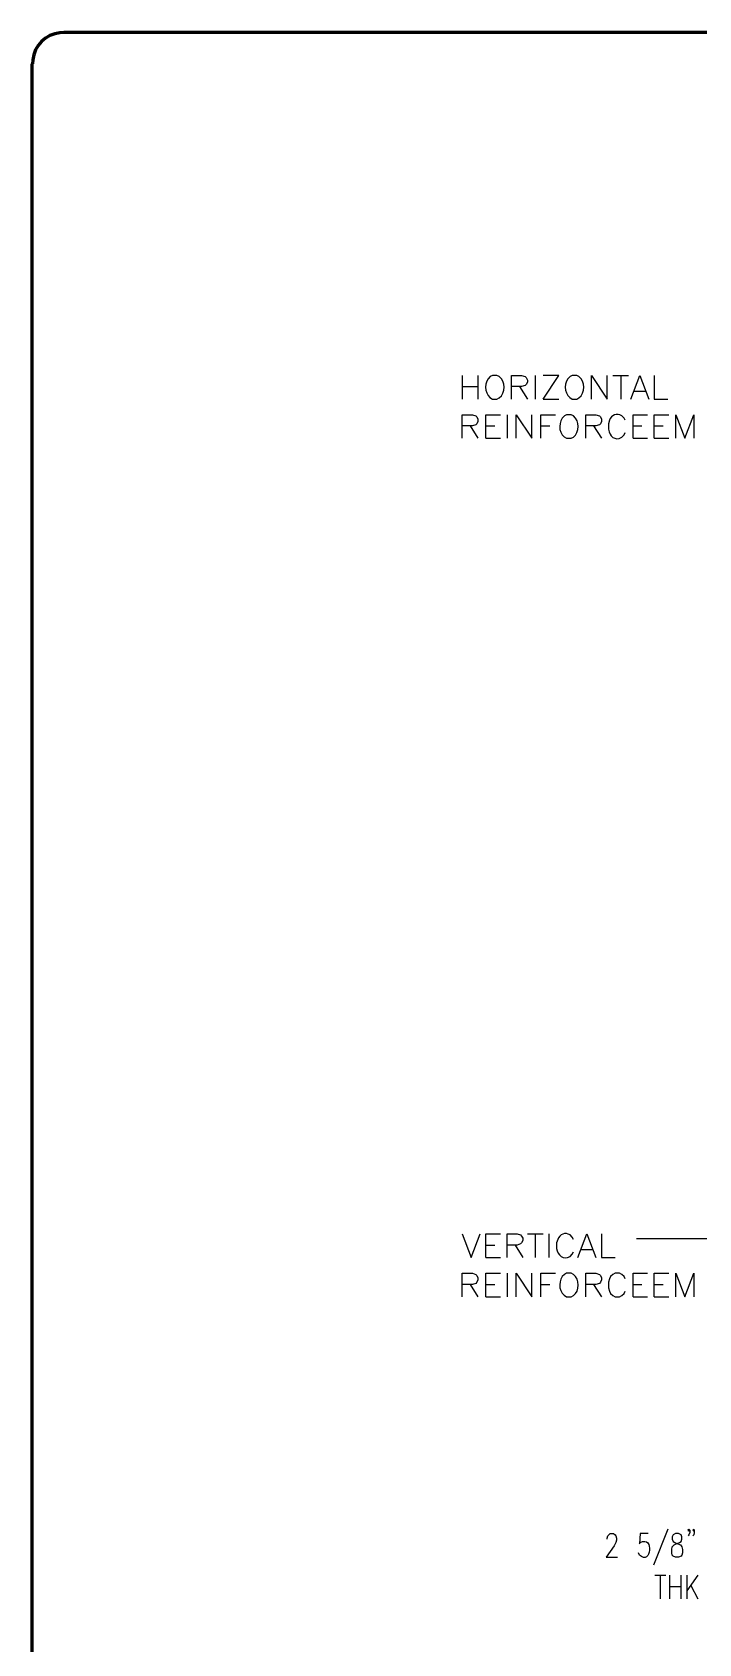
# Model space of a CAD drawing. Header units: millimetres. Extents: x 14 to 201, y 16 to 268.
# Drawn here: x 13.8 to 81.1, y 105.2 to 267.7 of the extents above; entities that cross this region are included whole.
import ezdxf

# ---------------------------------------------------------------- set-up
doc = ezdxf.new("R2010")
doc.units = ezdxf.units.MM
doc.header["$MEASUREMENT"] = 0
doc.layers.get('0').update_dxf_attribs({"linetype": 'CONTINUOUS'})

msp = doc.modelspace()

# ---------------------------------------------------------------- linework, layer by layer
at = {"color": 0, "linetype": 'Continuous', "lineweight": 60, "true_color": 0x000007}
for p, q in [((17.02, 267.69), (16.62, 267.67)), ((17.02, 267.72), (198.12, 267.72)), ((13.89, 264.94), (13.86, 264.54)), ((13.84, 55.41), (13.84, 264.54))]:
    msp.add_line(p, q, dxfattribs=at)
at = {"color": 0, "linetype": 'Continuous', "lineweight": 25, "true_color": 0x000007}
for p, q in [((57.21, 233.11), (57.21, 230.72)), ((58.8, 233.11), (58.8, 230.72)), ((64.6, 233.11), (64.6, 230.72)), ((72.41, 233.11), (74, 233.11)), ((73.22, 233.11), (73.22, 230.72)), ((57.21, 231.97), (58.8, 231.97)), ((63.01, 231.97), (63.8, 230.72)), ((74.57, 231.52), (75.69, 231.52)), ((65.38, 230.72), (66.97, 230.72)), ((58.02, 228.01), (58.8, 226.76)), ((59.61, 228.01), (60.52, 228.01)), ((61.76, 229.13), (61.76, 226.76)), ((65.15, 228.01), (66.06, 228.01)), ((70.48, 228.01), (71.29, 226.76)), ((74.46, 228.01), (75.35, 228.01)), ((76.6, 228.01), (77.51, 228.01)), ((59.61, 226.76), (61.07, 226.76)), ((74.46, 226.76), (75.92, 226.76)), ((76.6, 226.76), (78.08, 226.76)), ((63.8, 146.52), (65.38, 146.52)), ((64.6, 146.52), (64.6, 144.15)), ((65.96, 146.52), (65.96, 144.15)), ((59.61, 145.39), (60.52, 145.39)), ((62.55, 145.39), (63.35, 144.15)), ((69.24, 144.93), (70.38, 144.93)), ((104.37, 146.01), (74.8, 146.01)), ((59.61, 144.15), (61.07, 144.15)), ((58.02, 141.41), (58.8, 140.17)), ((59.61, 141.41), (60.52, 141.41)), ((61.76, 142.56), (61.76, 140.17)), ((65.15, 141.41), (66.06, 141.41)), ((70.48, 141.41), (71.29, 140.17)), ((74.46, 141.41), (75.35, 141.41)), ((76.6, 141.41), (77.51, 141.41)), ((59.61, 140.17), (61.07, 140.17)), ((74.46, 140.17), (75.92, 140.17)), ((76.6, 140.17), (78.08, 140.17)), ((77.96, 116.73), (76.52, 113.11)), ((75.1, 114.13), (75.01, 114.36)), ((76.64, 112.1), (77.75, 112.1)), ((77.19, 112.1), (77.19, 109.71)), ((78.15, 112.1), (78.15, 109.71)), ((78.15, 110.96), (79.27, 110.96)), ((79.27, 112.1), (79.27, 109.71)), ((79.9, 112.1), (79.9, 109.71)), ((81, 112.1), (79.9, 110.51)), ((80.29, 111.06), (81, 109.71))]:
    msp.add_line(p, q, dxfattribs=at)
for points in [[(60.28, 233.11), (60.05, 232.98), (59.84, 232.77)], [(60.96, 232.98), (60.73, 233.11), (60.28, 233.11), (60.28, 233.11)], [(62.21, 230.72), (62.21, 233.11), (63.22, 233.11), (63.56, 232.98), (63.69, 232.88), (63.8, 232.64), (63.8, 232.43), (63.69, 232.2), (63.56, 232.09), (63.22, 231.97), (62.21, 231.97)], [(65.38, 230.72), (66.97, 233.11), (65.38, 233.11)], [(68.33, 233.11), (68.11, 232.98), (67.88, 232.77)], [(69, 232.98), (68.79, 233.11), (68.33, 233.11), (68.33, 233.11)], [(70.25, 230.72), (70.25, 233.11), (71.84, 230.72), (71.84, 233.11)], [(74.23, 230.72), (75.14, 233.11), (76.05, 230.72)], [(76.6, 233.11), (76.6, 230.72), (77.98, 230.72)], [(60.28, 230.72), (60.73, 230.72), (60.96, 230.84)], [(68.33, 230.72), (68.79, 230.72), (69, 230.84)], [(57.21, 226.76), (57.21, 229.13), (58.25, 229.13), (58.59, 229.02), (58.7, 228.92), (58.8, 228.68), (58.8, 228.45), (58.7, 228.22), (58.59, 228.11), (58.25, 228.01), (57.21, 228.01)], [(59.61, 226.76), (59.61, 229.13), (61.07, 229.13)], [(62.65, 226.76), (62.65, 229.13), (64.24, 226.76), (64.24, 229.13)], [(65.15, 226.76), (65.15, 229.13), (66.63, 229.13)], [(67.75, 229.13), (67.54, 229.02), (67.31, 228.79)], [(68.45, 229.02), (68.22, 229.13), (67.75, 229.13), (67.75, 229.13)], [(69.7, 226.76), (69.7, 229.13), (70.72, 229.13), (71.06, 229.02), (71.16, 228.92), (71.29, 228.68), (71.29, 228.45), (71.16, 228.22), (71.06, 228.11), (70.72, 228.01), (69.7, 228.01)], [(72.07, 228.58), (71.97, 228.22), (71.97, 227.67)], [(73.66, 228.58), (73.55, 228.79), (73.32, 229.02)], [(74.46, 226.76), (74.46, 229.13), (75.92, 229.13)], [(76.6, 226.76), (76.6, 229.13), (78.08, 229.13)], [(78.76, 226.76), (78.76, 229.13), (79.67, 226.76), (80.58, 229.13), (80.58, 226.76)], [(67.75, 226.76), (68.22, 226.76), (68.45, 226.86)], [(73.32, 226.86), (73.55, 227.1), (73.66, 227.33)], [(57.21, 146.52), (58.12, 144.15), (59.03, 146.52)], [(59.61, 144.15), (59.61, 146.52), (61.07, 146.52)], [(61.76, 144.15), (61.76, 146.52), (62.78, 146.52), (63.12, 146.41), (63.22, 146.28), (63.35, 146.07), (63.35, 145.84), (63.22, 145.61), (63.12, 145.5), (62.78, 145.39), (61.76, 145.39)], [(68.45, 145.94), (68.33, 146.18), (68.11, 146.41)], [(68.9, 144.15), (69.81, 146.52), (70.72, 144.15)], [(71.29, 146.52), (71.29, 144.15), (72.64, 144.15)], [(66.87, 145.94), (66.74, 145.61), (66.74, 145.06)], [(68.11, 144.25), (68.33, 144.48), (68.45, 144.7)], [(57.21, 140.17), (57.21, 142.56), (58.25, 142.56), (58.59, 142.43), (58.7, 142.32), (58.8, 142.09), (58.8, 141.88), (58.7, 141.65), (58.59, 141.52), (58.25, 141.41), (57.21, 141.41)], [(59.61, 140.17), (59.61, 142.56), (61.07, 142.56)], [(62.65, 140.17), (62.65, 142.56), (64.24, 140.17), (64.24, 142.56)], [(65.15, 140.17), (65.15, 142.56), (66.63, 142.56)], [(67.75, 142.56), (67.54, 142.43), (67.31, 142.22)], [(68.45, 142.43), (68.22, 142.56), (67.75, 142.56), (67.75, 142.56)], [(69.7, 140.17), (69.7, 142.56), (70.72, 142.56), (71.06, 142.43), (71.16, 142.32), (71.29, 142.09), (71.29, 141.88), (71.16, 141.65), (71.06, 141.52), (70.72, 141.41), (69.7, 141.41)], [(73.66, 141.99), (73.55, 142.22), (73.32, 142.43), (73.09, 142.56), (72.64, 142.56), (72.41, 142.43), (72.18, 142.22), (72.07, 141.99), (71.97, 141.65), (71.97, 141.08), (72.07, 140.74), (72.18, 140.5), (72.41, 140.29), (72.64, 140.17), (73.09, 140.17), (73.32, 140.29), (73.55, 140.5), (73.66, 140.74)], [(74.46, 140.17), (74.46, 142.56), (75.92, 142.56)], [(76.6, 140.17), (76.6, 142.56), (78.08, 142.56)], [(78.76, 140.17), (78.76, 142.56), (79.67, 140.17), (80.58, 142.56), (80.58, 140.17)], [(67.75, 140.17), (68.22, 140.17), (68.45, 140.29)], [(71.84, 115.72), (71.84, 115.82), (71.92, 116.06), (72.01, 116.18), (72.16, 116.29), (72.47, 116.29), (72.64, 116.18), (72.71, 116.06), (72.79, 115.82), (72.79, 115.61), (72.71, 115.38), (72.56, 115.04), (71.75, 113.9), (72.88, 113.9)], [(75.97, 116.29), (75.18, 116.29), (75.1, 115.27), (75.18, 115.38)], [(80.18, 116.63), (80.09, 116.52), (80.01, 116.63), (80.09, 116.73), (80.18, 116.63), (80.18, 116.4), (80.09, 116.18), (80.01, 116.06)], [(80.64, 116.63), (80.58, 116.52), (80.5, 116.63), (80.58, 116.73), (80.64, 116.63), (80.64, 116.4), (80.58, 116.18), (80.5, 116.06)]]:
    msp.add_lwpolyline(points, dxfattribs=at)
msp.add_lwpolyline([(78.74, 116.29), (78.51, 116.18), (78.42, 115.95), (78.42, 115.72), (78.51, 115.49), (78.68, 115.38), (78.99, 115.27), (79.23, 115.15), (79.37, 114.94), (79.46, 114.7), (79.46, 114.36), (79.37, 114.13), (79.31, 114.02), (79.06, 113.9), (78.74, 113.9), (78.51, 114.02), (78.42, 114.13), (78.36, 114.36), (78.36, 114.7), (78.42, 114.94), (78.59, 115.15), (78.82, 115.27), (79.14, 115.38), (79.31, 115.49), (79.37, 115.72), (79.37, 115.95), (79.31, 116.18), (79.06, 116.29)], close=True, dxfattribs=at)
at = {"color": 0, "linetype": 'Continuous', "lineweight": 60, "true_color": 0x000007}
msp.add_open_spline([(16.62, 267.67), (15.23, 267.51), (14.04, 266.33), (13.89, 264.94)], degree=3, dxfattribs=at)
at = {"color": 0, "linetype": 'Continuous', "lineweight": 25, "true_color": 0x000007}
for points in [[(59.84, 232.77), (59.4, 232.15), (59.52, 231.01), (60.28, 230.72)], [(60.96, 230.84), (61.61, 231.32), (61.61, 232.5), (60.96, 232.98)], [(67.88, 232.77), (67.44, 232.13), (67.55, 231.05), (68.33, 230.72)], [(69, 230.84), (69.65, 231.32), (69.65, 232.5), (69, 232.98)], [(73.32, 229.02), (72.85, 229.33), (72.25, 229.1), (72.07, 228.58)], [(67.31, 228.79), (66.88, 228.16), (66.99, 227.07), (67.75, 226.76)], [(68.45, 226.86), (69.07, 227.39), (69.09, 228.5), (68.45, 229.02)], [(71.97, 227.67), (72.09, 226.96), (72.62, 226.47), (73.32, 226.86)], [(68.11, 146.41), (67.63, 146.72), (67.03, 146.48), (66.87, 145.94)], [(66.74, 145.06), (66.89, 144.37), (67.4, 143.84), (68.11, 144.25)], [(67.31, 142.22), (66.88, 141.56), (66.98, 140.51), (67.75, 140.17)], [(68.45, 140.29), (69.08, 140.76), (69.08, 141.96), (68.45, 142.43)], [(75.18, 115.38), (76.6, 116.13), (76.31, 113), (75.1, 114.13)]]:
    msp.add_open_spline(points, degree=3, dxfattribs=at)

doc.saveas('drawing.dxf')
